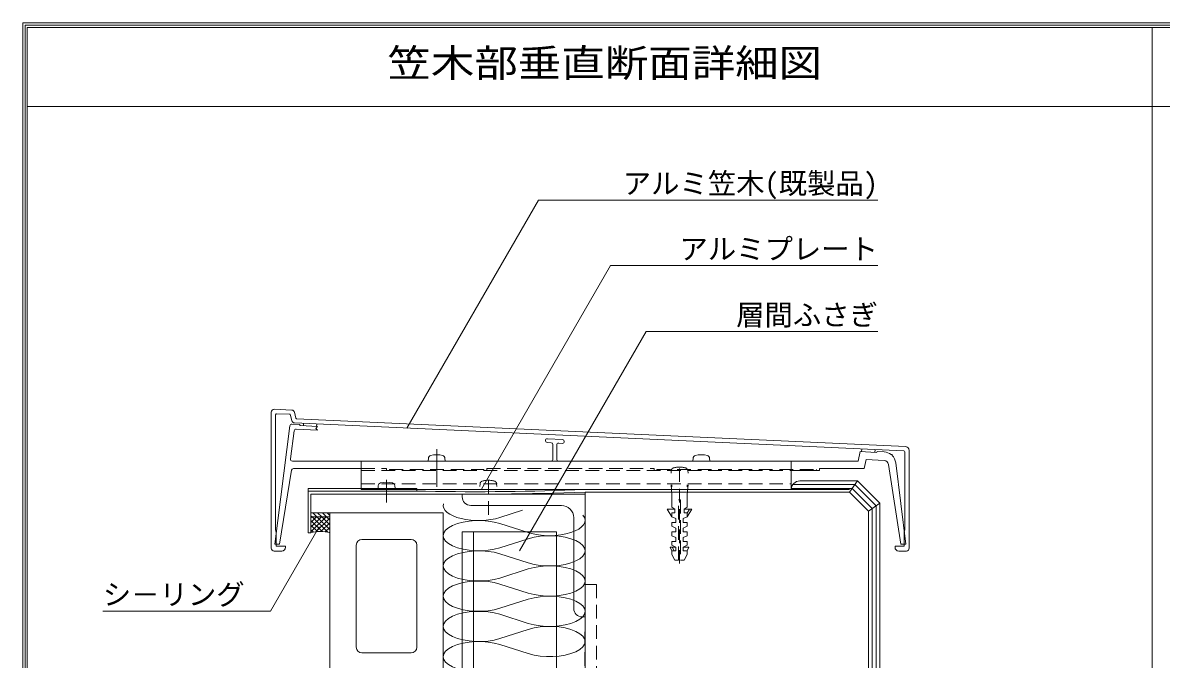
# Model space of a CAD drawing. Units: millimetres at full size, sheet at 1:6; details may follow other scales. Extents: x -1209 to 1209, y -852 to 852.
# Drawn here: x -1209 to -607, y 516 to 852 of the extents above; entities that cross this region are included whole.
import ezdxf
from ezdxf.enums import TextEntityAlignment as Align

# ---------------------------------------------------------------- set-up
doc = ezdxf.new("R2010")
doc.units = ezdxf.units.MM
doc.header["$LTSCALE"] = 6
doc.linetypes.add('CHAIN2', pattern=[12, 9, -1, 1, -1])
doc.linetypes.add('DASHED1', pattern=[1.8, 1.2, -0.6])
for name, color, linetype, lineweight in [('0-0_WAKU', 7, 'Continuous', 5), ('0-1_AL', 5, 'Continuous', 5), ('0-2_SUNPO', 7, 'Continuous', 5), ('0-3_STEEL', 6, 'Continuous', 5), ('0-5_FUKUSIZA', 3, 'Continuous', 5), ('0-7_KUTAI', 4, 'Continuous', 5), ('0-A_SIAGE', 4, 'Continuous', 5)]:
    doc.layers.add(name, color=color, linetype=linetype, lineweight=lineweight)
doc.styles.add('ＭＳ ゴシック', font='')
doc.styles.get('ＭＳ ゴシック').set_extended_font_data('MS Gothic')

msp = doc.modelspace()

# ---------------------------------------------------------------- linework, layer by layer
at = {"layer": '0-0_WAKU'}
for p, q in [((-1209.414, 852.414), (1209.414, 852.414)), ((-1209.414, -852.414), (-1209.414, 852.414)), ((-1208.207, 851.207), (1208.207, 851.207)), ((-1208.207, -851.207), (-1208.207, 851.207)), ((-1207, 850), (1207, 850)), ((-1207, -850), (-1207, 850)), ((-612, 850), (-612, -799)), ((-1207, 808.159), (1207, 808.159))]:
    msp.add_line(p, q, dxfattribs=at)
at = {"layer": '0-1_AL'}
for p, q in [((-1046.965, 593.145), (-986.965, 593.145)), ((-1046.965, 593.145), (-986.965, 593.145)), ((-1046.965, 593.145), (-1046.965, 93.145)), ((-986.965, 593.145), (-986.965, 93.145)), ((-1029.967, 579.147), (-1003.966, 579.147)), ((-1032.967, 576.147), (-1032.967, 522.147)), ((-1000.966, 576.147), (-1000.966, 522.147)), ((-1029.967, 519.147), (-1003.966, 519.147))]:
    msp.add_line(p, q, dxfattribs=at)
for centre, start, end in [((-1029.967, 576.147), 90, 180), ((-1003.966, 576.147), 0, 90), ((-1029.967, 522.147), 180, 270), ((-1003.966, 522.147), 270, 0)]:
    msp.add_arc(centre, 3, start, end, dxfattribs=at)
at = {"layer": '0-2_SUNPO'}
for p, q in [((-1006.165, 638.027), (-936.519, 758.658)), ((-936.519, 758.658), (-757, 758.658)), ((-966.729, 605.809), (-898.494, 723.995)), ((-898.494, 723.995), (-757, 723.995)), ((-946.556, 573.202), (-879.636, 689.11)), ((-879.636, 689.11), (-757, 689.11)), ((-1078.399, 541.251), (-1052.689, 585.782)), ((-1167.065, 541.251), (-1078.399, 541.251))]:
    msp.add_line(p, q, dxfattribs=at)
at = {"layer": '0-3_STEEL'}
for p, q in [((-976.951, 601.645), (-976.951, 603.145)), ((-911.953, 603.145), (-976.951, 603.145)), ((-911.953, 538.147), (-911.953, 603.145)), ((-924.451, 597.145), (-972.451, 597.145)), ((-917.951, 590.647), (-917.953, 542.647)), ((-976.978, 583.146), (-976.978, 496.146)), ((-976.978, 583.146), (-926.977, 583.146)), ((-970.978, 583.146), (-970.978, 496.146)), ((-926.977, 583.146), (-926.977, 93.145)), ((-911.953, 538.147), (-913.453, 538.147))]:
    msp.add_line(p, q, dxfattribs=at)
at = {"layer": '0-3_STEEL', "linetype": 'DASHED1'}
for p, q in [((-911.953, 555.326), (-905.971, 555.326)), ((-911.953, 555.326), (-911.953, 455.328)), ((-905.971, 555.326), (-905.971, 455.328)), ((-911.977, 530.328), (-911.977, 380.329))]:
    msp.add_line(p, q, dxfattribs=at)
at = {"layer": '0-3_STEEL'}
for centre, radius, start, end in [((-972.451, 601.645), 4.5, 179.99998, 270), ((-924.451, 590.647), 6.5, 0, 90), ((-913.453, 542.647), 4.5, 179.99998, 270)]:
    msp.add_arc(centre, radius, start, end, dxfattribs=at)
at = {"layer": '0-5_FUKUSIZA'}
for p, q in [((-1056.965, 593.145), (-1046.965, 593.145)), ((-1056.965, 593.145), (-1056.965, 582.645)), ((-1056.965, 591.673), (-1056.325, 591.045)), ((-1056.965, 591.045), (-1046.965, 591.045)), ((-1056.965, 583.149), (-1048.91, 591.045)), ((-1056.965, 585.624), (-1051.435, 591.045)), ((-1056.965, 588.099), (-1053.96, 591.045)), ((-1056.965, 590.574), (-1056.485, 591.045)), ((-1056.325, 591.045), (-1048.058, 582.942)), ((-1055.942, 593.145), (-1053.8, 591.045)), ((-1054.361, 583.227), (-1046.965, 590.476)), ((-1053.8, 591.045), (-1046.965, 584.346)), ((-1053.417, 593.145), (-1051.275, 591.045)), ((-1051.275, 591.045), (-1046.965, 586.821)), ((-1050.892, 593.145), (-1048.75, 591.045)), ((-1048.75, 591.045), (-1046.965, 589.296)), ((-1048.367, 593.145), (-1046.965, 591.771)), ((-1046.965, 582.645), (-1046.965, 593.145)), ((-956.953, 590.747), (-945.011, 594.569)), ((-1056.965, 589.198), (-1051.02, 583.371)), ((-1056.965, 586.723), (-1053.501, 583.327)), ((-1056.965, 584.248), (-1055.678, 582.987)), ((-1051.665, 583.394), (-1046.965, 588.001)), ((-1049.345, 583.194), (-1046.965, 585.526)), ((-956.953, 587.547), (-941.953, 582.747)), ((-1047.283, 582.739), (-1046.965, 583.051)), ((-956.953, 574.747), (-941.953, 579.547)), ((-956.953, 571.547), (-941.953, 566.747)), ((-956.953, 558.747), (-941.953, 563.547)), ((-956.953, 555.547), (-941.953, 550.747)), ((-956.953, 542.747), (-941.953, 547.547)), ((-956.953, 539.547), (-941.953, 534.747)), ((-956.953, 526.747), (-941.953, 531.547)), ((-956.953, 523.547), (-941.953, 518.747))]:
    msp.add_line(p, q, dxfattribs=at)
for centre, major_axis, ratio, start_param, end_param in [((-968.203, 597.147), (-18.75, 0), 0.4266, 6.1813972, 8.4974876), ((-930.703, 589.147), (-18.75, 0), 0.4266, 0.9272903, 3.5047682), ((-968.203, 581.147), (-18.75, 0), 0.4266, 4.0687591, 8.4974876), ((-1051.965, 567.053), (16.675, 0), 0.980143, 1.2662657, 1.8753267), ((-930.703, 573.147), (-18.75, 0), 0.4266, 0.9272903, 5.355895), ((-968.203, 565.147), (-18.75, 0), 0.4266, 4.0687591, 8.4974876), ((-930.703, 557.147), (-18.75, 0), 0.4266, 0.9272903, 5.355895), ((-968.203, 549.147), (-18.75, 0), 0.4266, 4.0687591, 8.4974876), ((-930.703, 541.147), (-18.75, 0), 0.4266, 0.9272903, 5.355895), ((-968.203, 533.147), (-18.75, 0), 0.4266, 4.0687591, 8.4974876), ((-930.703, 525.147), (-18.75, 0), 0.4266, 0.9272903, 5.355895), ((-968.203, 517.147), (-18.75, 0), 0.4266, 4.0687591, 8.4974876)]:
    msp.add_ellipse(centre, major_axis=major_axis, ratio=ratio, start_param=start_param, end_param=end_param, dxfattribs=at)
at = {"layer": '0-7_KUTAI'}
msp.add_line((-911.953, 604.145), (-911.953, 93.145), dxfattribs=at)
at = {"layer": '0-A_SIAGE'}
for p, q in [((-1077.922, 646.473), (-1077.922, 574.537)), ((-1076.359, 647.972), (-1067.073, 647.585)), ((-1075.622, 645.118), (-1075.622, 584.157)), ((-1075.101, 645.618), (-1068.167, 645.329)), ((-1067.029, 641.92), (-1067.7, 644.938)), ((-1064.998, 643.382), (-1065.672, 646.412)), ((-1076.072, 576.637), (-1068.04, 639.217)), ((-1066.995, 640.088), (-1062.922, 639.871)), ((-1065.642, 640.746), (-743.24, 626.003)), ((-1064.571, 642.994), (-742.221, 628.253)), ((-1062.922, 639.871), (-1062.922, 639.845)), ((-1062.448, 639.346), (-1053.422, 638.866)), ((-1060.942, 639.265), (-1060.876, 640.5)), ((-1054.423, 637.864), (-1053.422, 638.866)), ((-1053.951, 638.894), (-1053.885, 640.138)), ((-1067.759, 621.764), (-1065.855, 636.597)), ((-1064.811, 637.468), (-1053.422, 636.863)), ((-1054.423, 637.864), (-1053.422, 636.863)), ((-931.975, 630.408), (-929.869, 630.296)), ((-931.869, 632.405), (-923.869, 631.98)), ((-928.922, 629.297), (-928.922, 621.637)), ((-926.922, 629.084), (-926.922, 621.637)), ((-925.869, 630.083), (-923.975, 629.982)), ((-765.618, 625.559), (-765.533, 627.156)), ((-758.628, 625.187), (-758.542, 626.794)), ((-1066.767, 620.637), (-767.466, 620.637)), ((-1030.422, 620.637), (-1030.422, 605.638)), ((-994.922, 620.637), (-994.794, 622.099)), ((-985.922, 620.637), (-986.05, 622.099)), ((-854.922, 620.637), (-854.794, 622.099)), ((-845.922, 620.637), (-846.05, 622.099)), ((-802.811, 605.638), (-802.811, 620.637)), ((-766.466, 625.604), (-767.466, 620.637)), ((-766.466, 625.604), (-757.992, 625.153)), ((-763.226, 621.426), (-764.191, 616.637)), ((-763.226, 621.426), (-753.733, 620.921)), ((-757.466, 625.627), (-753.708, 625.426)), ((-740.466, 626.268), (-740.466, 574.537)), ((-1073.572, 576.637), (-1067.24, 615.797)), ((-1066.253, 616.637), (-1030.422, 616.637)), ((-744.816, 576.637), (-751.395, 618.81)), ((-747.602, 619.727), (-742.316, 576.637)), ((-1058.465, 606.145), (-1058.465, 582.645)), ((-1058.465, 606.145), (-1000.936, 606.145)), ((-1058.465, 604.645), (-996.344, 604.645)), ((-1056.965, 603.145), (-1056.965, 582.645)), ((-1056.965, 603.145), (-996.421, 603.145)), ((-1030.422, 605.638), (-802.811, 605.638)), ((-1021.465, 606.145), (-1021.337, 607.606)), ((-1012.465, 606.145), (-1012.593, 607.606)), ((-1000.936, 604.645), (-1000.936, 606.145)), ((-912.143, 605.645), (-771.965, 605.635)), ((-911.965, 604.145), (-771.965, 604.145)), ((-1075.622, 584.157), (-1075.322, 583.037)), ((-1075.322, 583.037), (-1075.322, 575.637)), ((-1058.465, 582.645), (-1056.965, 582.645)), ((-743.066, 583.037), (-743.066, 575.637)), ((-1076.422, 573.038), (-1072.422, 573.038)), ((-1073.572, 576.637), (-1076.072, 576.637)), ((-1075.322, 575.637), (-1070.422, 575.637)), ((-743.066, 575.637), (-747.966, 575.637)), ((-747.966, 575.637), (-747.966, 575.337)), ((-747.966, 575.037), (-747.966, 575.337)), ((-745.966, 573.038), (-741.966, 573.038)), ((-742.316, 576.637), (-744.816, 576.637))]:
    msp.add_line(p, q, dxfattribs=at)
at = {"layer": '0-A_SIAGE', "linetype": 'CHAIN2'}
for p, q in [((-990.422, 626.95), (-990.422, 606.964)), ((-1016.965, 598.725), (-1016.965, 610.652)), ((-1016.965, 598.725), (-1016.965, 610.652))]:
    msp.add_line(p, q, dxfattribs=at)
at = {"layer": '0-A_SIAGE', "linetype": 'DASHED1'}
for p, q in [((-1030.422, 616.637), (-1016.922, 616.637)), ((-1030.422, 615.637), (-787.966, 615.637)), ((-1016.922, 615.637), (-1016.922, 616.637)), ((-1016.922, 615.637), (-1015.422, 615.637)), ((-1015.422, 616.137), (-965.422, 616.137)), ((-1015.422, 615.637), (-1015.422, 616.137)), ((-965.422, 615.637), (-965.422, 616.137)), ((-963.922, 616.637), (-875.422, 616.637)), ((-875.421, 615.637), (-875.421, 616.637)), ((-873.922, 616.137), (-789.466, 616.137)), ((-866.465, 614.145), (-866.337, 615.606)), ((-861.965, 566.359), (-861.965, 618.79)), ((-857.465, 614.145), (-857.593, 615.606)), ((-789.466, 615.637), (-789.466, 616.137)), ((-789.466, 615.637), (-787.966, 615.637)), ((-787.966, 616.637), (-773.966, 616.637)), ((-787.966, 615.637), (-787.966, 616.637)), ((-1030.422, 608.637), (-802.811, 608.637)), ((-967.588, 607.145), (-967.46, 608.606)), ((-963.088, 592.12), (-963.088, 611.79)), ((-958.588, 607.145), (-958.716, 608.606)), ((-866.465, 608.107), (-865.965, 602.898)), ((-865.965, 596.145), (-865.965, 608.107)), ((-857.965, 596.145), (-857.965, 608.107)), ((-857.465, 608.107), (-857.965, 602.898)), ((-862.465, 568.145), (-862.465, 600.145)), ((-862.465, 600.145), (-861.465, 600.145)), ((-861.465, 600.145), (-861.465, 568.145)), ((-868.465, 595.145), (-864.465, 595.145)), ((-868.465, 595.145), (-865.965, 591.145)), ((-865.965, 591.145), (-865.965, 593.145)), ((-863.965, 590.145), (-865.965, 591.145)), ((-859.965, 590.145), (-857.965, 591.145)), ((-859.465, 595.145), (-857.965, 596.145)), ((-859.465, 593.145), (-859.465, 595.145)), ((-855.465, 595.145), (-859.465, 595.145)), ((-857.965, 593.145), (-859.465, 593.145)), ((-856.644, 595.145), (-857.965, 593.031)), ((-865.965, 586.145), (-865.965, 588.145)), ((-865.965, 588.145), (-863.965, 588.145)), ((-863.965, 588.145), (-863.965, 590.145)), ((-859.965, 588.145), (-859.965, 590.145)), ((-857.965, 588.145), (-859.965, 588.145)), ((-859.965, 585.145), (-857.965, 586.145)), ((-859.965, 583.145), (-859.965, 585.145)), ((-857.965, 586.145), (-857.965, 588.145)), ((-865.965, 581.145), (-865.965, 583.145)), ((-863.965, 580.145), (-865.965, 581.145)), ((-857.965, 583.145), (-859.965, 583.145)), ((-859.965, 580.145), (-857.965, 581.145)), ((-859.965, 578.145), (-859.965, 580.145)), ((-857.965, 581.145), (-857.965, 583.145)), ((-866.965, 575.145), (-865.965, 573.145)), ((-863.965, 575.145), (-866.965, 575.145)), ((-865.965, 573.145), (-863.965, 573.145)), ((-865.965, 573.145), (-863.965, 573.145)), ((-865.965, 571.145), (-865.965, 573.145)), ((-865.847, 575.145), (-864.847, 573.145)), ((-863.965, 573.145), (-863.965, 575.145)), ((-857.965, 578.145), (-859.965, 578.145)), ((-859.965, 575.145), (-857.965, 576.145)), ((-859.965, 575.145), (-856.965, 575.145)), ((-859.965, 573.145), (-859.965, 575.145)), ((-857.965, 573.145), (-859.965, 573.145)), ((-857.965, 576.145), (-857.965, 578.145)), ((-856.965, 575.145), (-857.965, 573.145)), ((-857.965, 571.145), (-857.965, 573.145)), ((-865.965, 571.145), (-864.465, 568.145)), ((-864.465, 568.145), (-862.465, 568.145)), ((-861.465, 568.145), (-859.465, 568.145)), ((-859.465, 568.145), (-857.965, 571.145))]:
    msp.add_line(p, q, dxfattribs=at)
at = {"layer": '0-A_SIAGE', "color": 3}
for p, q in [((-767.787, 610.112), (-798.336, 610.112)), ((-771.965, 604.145), (-767.787, 610.112)), ((-767.787, 610.112), (-755.965, 598.29)), ((-770.574, 606.132), (-802.784, 606.132)), ((-769.181, 608.123), (-802.058, 608.123)), ((-771.965, 604.145), (-761.965, 594.145)), ((-770.574, 606.132), (-759.967, 595.525)), ((-769.181, 608.123), (-757.966, 596.907)), ((-761.965, 594.145), (-755.965, 598.29)), ((-757.966, 596.907), (-757.966, 93.145)), ((-755.965, 598.29), (-755.965, 93.145)), ((-761.965, 594.145), (-761.965, 93.145)), ((-759.967, 595.525), (-759.967, 93.145))]:
    msp.add_line(p, q, dxfattribs=at)
at = {"layer": '0-A_SIAGE'}
for points in [[(-742.766, 625.503), (-742.766, 584.157), (-743.066, 583.037)], [(-802.811, 615.637), (-787.966, 615.637), (-787.966, 616.637), (-764.191, 616.637)], [(-1070.422, 575.037), (-1070.422, 575.337), (-1070.422, 575.637)]]:
    msp.add_lwpolyline(points, dxfattribs=at)
at = {"layer": '0-A_SIAGE', "linetype": 'DASHED1'}
for points in [[(-965.422, 615.637), (-963.922, 615.637), (-963.922, 616.637)], [(-875.421, 615.637), (-873.921, 615.637), (-873.921, 616.137)], [(-865.965, 593.145), (-864.465, 593.145), (-864.465, 595.145), (-865.965, 596.145)], [(-855.465, 595.145), (-857.965, 591.145), (-857.965, 593.145)], [(-865.965, 583.145), (-863.965, 583.145), (-863.965, 585.145), (-865.965, 586.145)], [(-863.965, 575.145), (-865.965, 576.145), (-865.965, 578.145), (-863.965, 578.145), (-863.965, 580.145)]]:
    msp.add_lwpolyline(points, dxfattribs=at)
at = {"layer": '0-A_SIAGE'}
for centre, radius, start, end in [((-1076.422, 646.473), 1.5, 87.614, 180), ((-1075.122, 645.118), 0.5, 87.614, 180), ((-1068.188, 644.829), 0.5, 12.52899, 87.614), ((-1067.136, 646.086), 1.5, 12.52899, 87.614), ((-1067.048, 639.089), 1, 86.95699, 172.68599), ((-1065.565, 642.244), 1.5, 192.52899, 267.03799), ((-1064.51, 643.49), 0.5, 192.52899, 262.991), ((-1062.422, 639.845), 0.5, 180, 266.95699), ((-1064.864, 636.47), 1, 86.95699, 172.68599), ((-931.922, 631.406), 1, 86.95699, 180), ((-931.922, 631.406), 1, 180, 266.95699), ((-929.922, 629.297), 1, 0, 86.95699), ((-925.922, 629.084), 1, 86.95699, 180), ((-923.922, 630.981), 1, 266.95699, 0), ((-923.922, 630.981), 1, 0, 86.95699), ((-742.466, 626.268), 2, 0, 82.991), ((-1066.767, 621.637), 1, 172.68599, 270), ((-993.2, 621.959), 1.6, 105.49399, 175), ((-990.422, 611.937), 12, 74.506, 105.49399), ((-987.643, 621.959), 1.6, 5, 74.506), ((-929.922, 621.637), 1, 270, 0), ((-925.922, 621.637), 1, 180, 270), ((-853.2, 621.959), 1.6, 105.49399, 175), ((-850.422, 611.937), 12, 74.506, 105.49399), ((-847.643, 621.959), 1.6, 5, 74.506), ((-757.966, 625.653), 0.5, 266.95699, 356.95699), ((-753.865, 618.425), 2.5, 8.86699, 86.95699), ((-754.053, 618.936), 6.5, 51.36899, 86.95699), ((-749.766, 623.821), 0.3, 317.40199, 140.047), ((-754.053, 618.936), 6.5, 6.99399, 46.07999), ((-743.266, 625.503), 0.5, 0, 87.03799), ((-1066.253, 615.637), 1, 90, 170.81599), ((-1019.743, 607.467), 1.6, 105.49399, 175), ((-1016.965, 597.445), 12, 74.506, 105.49399), ((-1014.187, 607.467), 1.6, 5, 74.506), ((-978.682, 2580.895), 1977.875, 269.35399, 271.933), ((-970.052, 1936.22), 1331.835, 268.86899, 272.49199), ((-1076.422, 574.537), 1.5, 180, 270), ((-1072.422, 575.037), 2, 270, 0), ((-745.966, 575.037), 2, 180, 270), ((-741.966, 574.537), 1.5, 270, 0)]:
    msp.add_arc(centre, radius, start, end, dxfattribs=at)
at = {"layer": '0-A_SIAGE', "linetype": 'DASHED1'}
for centre, radius, start, end in [((-864.743, 615.467), 1.6, 105.49399, 175), ((-861.965, 605.445), 12, 74.506, 105.49399), ((-859.187, 615.467), 1.6, 5, 74.506), ((-965.866, 608.467), 1.6, 105.49399, 175), ((-963.088, 598.445), 12, 74.506, 105.49399), ((-960.309, 608.467), 1.6, 5, 74.506)]:
    msp.add_arc(centre, radius, start, end, dxfattribs=at)
at = {"layer": '0-A_SIAGE', "color": 3}
msp.add_arc((-798.336, 605.638), 4.474, 89.995, 179.995, dxfattribs=at)

# ---------------------------------------------------------------- texts
at = {"layer": '0-0_WAKU', "style": 'ＭＳ ゴシック', "width": 1.15}
msp.add_text('笠木部垂直断面詳細図', height=14.66, dxfattribs=at).set_placement((-1016.5, 819.409), align=Align.BOTTOM_LEFT)
at = {"layer": '0-2_SUNPO', "style": 'ＭＳ ゴシック'}
for s, p in [('アルミ笠木(既製品)', (-892, 758.658)), ('アルミプレート', (-862, 723.995)), ('層間ふさぎ', (-832, 689.11)), ('シ－リング', (-1167.065, 541.251))]:
    msp.add_text(s, height=11, dxfattribs=at).set_placement(p, align=Align.BOTTOM_LEFT)

doc.saveas('drawing.dxf')
